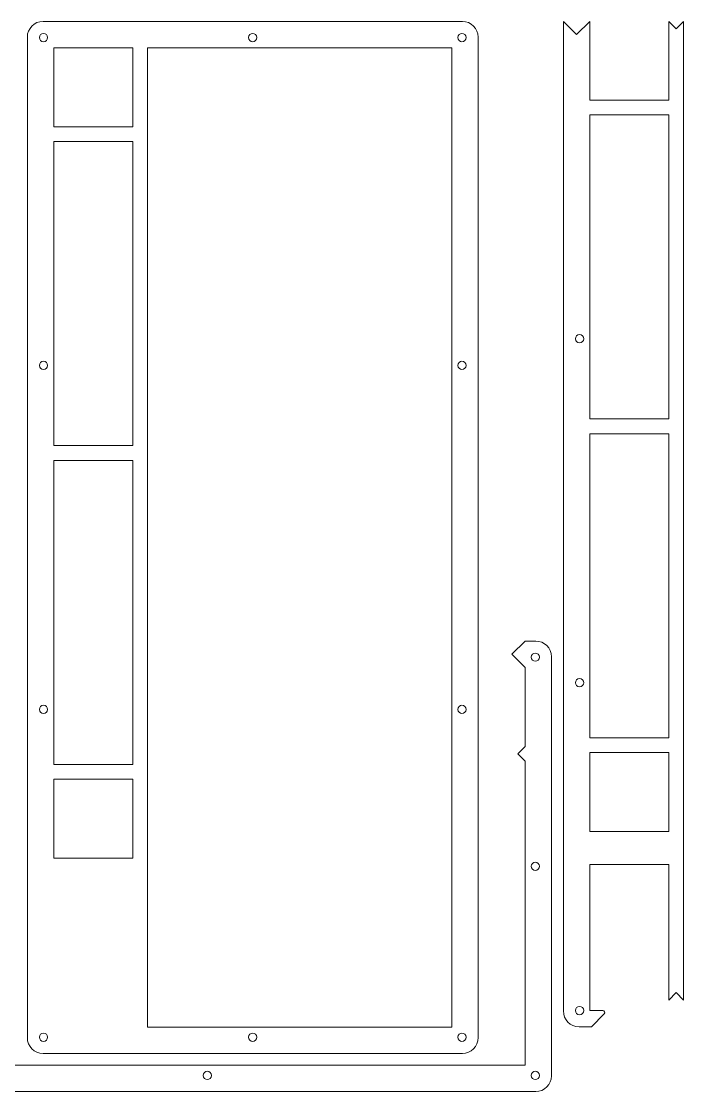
# Model space of a CAD drawing. Header units: millimetres. Extents: x -115 to 298, y -278 to -6.
# Drawn here: x 130 to 298, y -278.2 to -6.5 of the extents above; entities that cross this region are included whole.
import ezdxf

# ---------------------------------------------------------------- set-up
doc = ezdxf.new("R2010")
doc.units = ezdxf.units.MM
doc.header["$MEASUREMENT"] = 0
doc.layers.add('cut', color=7, linetype='Continuous', lineweight=0)

msp = doc.modelspace()

# ---------------------------------------------------------------- linework, layer by layer
at = {"layer": 'cut', "color": 18, "lineweight": 9, "true_color": 0x000000}
for points, knots in [([(241.87, -6.5), (241.87, -6.5), (135.46, -6.5), (135.46, -6.5), (133.25, -6.5), (131.46, -8.29), (131.46, -10.5), (131.46, -10.5), (131.46, -264.55), (131.46, -264.55), (131.46, -266.76), (133.25, -268.55), (135.46, -268.55), (135.46, -268.55), (241.87, -268.55), (241.87, -268.55), (244.08, -268.55), (245.87, -266.76), (245.87, -264.55), (245.87, -264.55), (245.87, -10.5), (245.87, -10.5), (245.87, -8.29), (244.08, -6.5), (241.87, -6.5)], [0, 0, 0, 0, 1, 1, 1, 2, 2, 2, 3, 3, 3, 4, 4, 4, 5, 5, 5, 6, 6, 6, 7, 7, 7, 8, 8, 8, 8]), ([(296.14, -8.38), (296.14, -8.38), (294.25, -6.5), (294.25, -6.5), (294.25, -6.5), (294.25, -26.47), (294.25, -26.47), (294.25, -26.47), (274.2, -26.47), (274.2, -26.47), (274.2, -26.47), (274.2, -6.5), (274.2, -6.5), (274.2, -6.5), (270.85, -9.85), (270.85, -9.85), (270.85, -9.85), (267.5, -6.5), (267.5, -6.5), (267.5, -6.5), (267.5, -257.77), (267.5, -257.77), (267.5, -259.98), (269.29, -261.77), (271.5, -261.77), (271.5, -261.77), (274.63, -261.77), (274.63, -261.77), (274.63, -261.77), (277.88, -258.53), (277.88, -258.53), (278.19, -258.21), (277.97, -257.68), (277.52, -257.68), (277.52, -257.68), (274.2, -257.68), (274.2, -257.68), (274.2, -257.68), (274.2, -220.57), (274.2, -220.57), (274.2, -220.57), (294.25, -220.57), (294.25, -220.57), (294.25, -220.57), (294.25, -255), (294.25, -255), (294.25, -255), (296.14, -253.12), (296.14, -253.12), (296.14, -253.12), (298.02, -255), (298.02, -255), (298.02, -255), (298.02, -6.5), (298.02, -6.5), (298.02, -6.5), (296.14, -8.38), (296.14, -8.38)], [0, 0, 0, 0, 1, 1, 1, 2, 2, 2, 3, 3, 3, 4, 4, 4, 5, 5, 5, 6, 6, 6, 7, 7, 7, 8, 8, 8, 9, 9, 9, 10, 10, 10, 11, 11, 11, 12, 12, 12, 13, 13, 13, 14, 14, 14, 15, 15, 15, 16, 16, 16, 17, 17, 17, 18, 18, 18, 19, 19, 19, 19]), ([(135.56, -11.65), (134.98, -11.65), (134.51, -11.18), (134.51, -10.6), (134.51, -10.02), (134.98, -9.55), (135.56, -9.55), (136.14, -9.55), (136.61, -10.02), (136.61, -10.6), (136.61, -11.18), (136.14, -11.65), (135.56, -11.65)], [0, 0, 0, 0, 1, 1, 1, 2, 2, 2, 3, 3, 3, 4, 4, 4, 4]), ([(188.66, -9.55), (189.24, -9.55), (189.71, -10.02), (189.71, -10.6), (189.71, -11.18), (189.24, -11.65), (188.66, -11.65), (188.08, -11.65), (187.61, -11.18), (187.61, -10.6), (187.61, -10.02), (188.08, -9.55), (188.66, -9.55)], [0, 0, 0, 0, 1, 1, 1, 2, 2, 2, 3, 3, 3, 4, 4, 4, 4]), ([(241.77, -11.65), (241.19, -11.65), (240.72, -11.18), (240.72, -10.6), (240.72, -10.02), (241.19, -9.55), (241.77, -9.55), (242.35, -9.55), (242.82, -10.02), (242.82, -10.6), (242.82, -11.18), (242.35, -11.65), (241.77, -11.65)], [0, 0, 0, 0, 1, 1, 1, 2, 2, 2, 3, 3, 3, 4, 4, 4, 4]), ([(158.21, -33.25), (158.21, -33.25), (138.16, -33.25), (138.16, -33.25), (138.16, -33.25), (138.16, -13.2), (138.16, -13.2), (138.16, -13.2), (158.21, -13.2), (158.21, -13.2), (158.21, -13.2), (158.21, -33.25), (158.21, -33.25)], [0, 0, 0, 0, 1, 1, 1, 2, 2, 2, 3, 3, 3, 4, 4, 4, 4]), ([(239.17, -261.85), (239.17, -261.85), (161.97, -261.85), (161.97, -261.85), (161.97, -261.85), (161.97, -13.2), (161.97, -13.2), (161.97, -13.2), (239.17, -13.2), (239.17, -13.2), (239.17, -13.2), (239.17, -261.85), (239.17, -261.85)], [0, 0, 0, 0, 1, 1, 1, 2, 2, 2, 3, 3, 3, 4, 4, 4, 4]), ([(294.25, -107.44), (294.25, -107.44), (274.2, -107.44), (274.2, -107.44), (274.2, -107.44), (274.2, -30.24), (274.2, -30.24), (274.2, -30.24), (294.25, -30.24), (294.25, -30.24), (294.25, -30.24), (294.25, -107.44), (294.25, -107.44)], [0, 0, 0, 0, 1, 1, 1, 2, 2, 2, 3, 3, 3, 4, 4, 4, 4]), ([(158.21, -114.21), (158.21, -114.21), (138.16, -114.21), (138.16, -114.21), (138.16, -114.21), (138.16, -37.01), (138.16, -37.01), (138.16, -37.01), (158.21, -37.01), (158.21, -37.01), (158.21, -37.01), (158.21, -114.21), (158.21, -114.21)], [0, 0, 0, 0, 1, 1, 1, 2, 2, 2, 3, 3, 3, 4, 4, 4, 4]), ([(271.61, -88.13), (271.03, -88.13), (270.56, -87.65), (270.56, -87.08), (270.56, -86.5), (271.03, -86.03), (271.61, -86.03), (272.19, -86.03), (272.66, -86.5), (272.66, -87.08), (272.66, -87.65), (272.19, -88.13), (271.61, -88.13)], [0, 0, 0, 0, 1, 1, 1, 2, 2, 2, 3, 3, 3, 4, 4, 4, 4]), ([(135.56, -94.9), (134.98, -94.9), (134.51, -94.43), (134.51, -93.85), (134.51, -93.27), (134.98, -92.8), (135.56, -92.8), (136.14, -92.8), (136.61, -93.27), (136.61, -93.85), (136.61, -94.43), (136.14, -94.9), (135.56, -94.9)], [0, 0, 0, 0, 1, 1, 1, 2, 2, 2, 3, 3, 3, 4, 4, 4, 4]), ([(241.77, -94.9), (241.19, -94.9), (240.72, -94.43), (240.72, -93.85), (240.72, -93.27), (241.19, -92.8), (241.77, -92.8), (242.35, -92.8), (242.82, -93.27), (242.82, -93.85), (242.82, -94.43), (242.35, -94.9), (241.77, -94.9)], [0, 0, 0, 0, 1, 1, 1, 2, 2, 2, 3, 3, 3, 4, 4, 4, 4]), ([(294.25, -188.4), (294.25, -188.4), (274.2, -188.4), (274.2, -188.4), (274.2, -188.4), (274.2, -111.2), (274.2, -111.2), (274.2, -111.2), (294.25, -111.2), (294.25, -111.2), (294.25, -111.2), (294.25, -188.4), (294.25, -188.4)], [0, 0, 0, 0, 1, 1, 1, 2, 2, 2, 3, 3, 3, 4, 4, 4, 4]), ([(158.21, -195.17), (158.21, -195.17), (138.16, -195.17), (138.16, -195.17), (138.16, -195.17), (138.16, -117.98), (138.16, -117.98), (138.16, -117.98), (158.21, -117.98), (158.21, -117.98), (158.21, -117.98), (158.21, -195.17), (158.21, -195.17)], [0, 0, 0, 0, 1, 1, 1, 2, 2, 2, 3, 3, 3, 4, 4, 4, 4]), ([(260.5, -163.84), (260.5, -163.84), (257.81, -163.84), (257.81, -163.84), (257.81, -163.84), (257.81, -163.84), (257.81, -163.84), (257.81, -163.84), (254.46, -167.19), (254.46, -167.19), (254.46, -167.19), (257.81, -170.54), (257.81, -170.54), (257.81, -170.54), (257.81, -190.59), (257.81, -190.59), (257.81, -190.59), (257.81, -190.59), (257.81, -190.59), (257.81, -190.59), (255.92, -192.47), (255.92, -192.47), (255.92, -192.47), (257.81, -194.35), (257.81, -194.35), (257.81, -194.35), (257.81, -199.13), (257.81, -199.13), (257.81, -199.13), (257.81, -271.55), (257.81, -271.55), (257.81, -271.55), (9.15, -271.55), (9.15, -271.55), (9.15, -271.55), (9.15, -194.35), (9.15, -194.35), (9.15, -194.35), (9.15, -194.35), (9.15, -194.35), (9.15, -194.35), (9.15, -194.35), (9.15, -194.35), (9.15, -194.35), (11.03, -192.47), (11.03, -192.47), (11.03, -192.47), (9.15, -190.59), (9.15, -190.59), (9.15, -190.59), (9.15, -190.59), (9.15, -190.59), (9.15, -190.59), (6.56, -190.59), (6.56, -190.59), (6.56, -190.59), (6.56, -187.27), (6.56, -187.27), (6.56, -186.82), (6.02, -186.6), (5.7, -186.92), (5.7, -186.92), (2.46, -190.16), (2.46, -190.16), (2.46, -190.16), (2.46, -274.25), (2.46, -274.25), (2.46, -276.46), (4.25, -278.25), (6.46, -278.25), (6.46, -278.25), (260.5, -278.25), (260.5, -278.25), (262.71, -278.25), (264.51, -276.46), (264.51, -274.25), (264.51, -274.25), (264.51, -167.84), (264.51, -167.84), (264.51, -165.63), (262.71, -163.84), (260.5, -163.84)], [0, 0, 0, 0, 1, 1, 1, 2, 2, 2, 3, 3, 3, 4, 4, 4, 5, 5, 5, 6, 6, 6, 7, 7, 7, 8, 8, 8, 9, 9, 9, 10, 10, 10, 11, 11, 11, 12, 12, 12, 13, 13, 13, 14, 14, 14, 15, 15, 15, 16, 16, 16, 17, 17, 17, 18, 18, 18, 19, 19, 19, 20, 20, 20, 21, 21, 21, 22, 22, 22, 23, 23, 23, 24, 24, 24, 25, 25, 25, 26, 26, 26, 27, 27, 27, 27]), ([(260.4, -168.99), (259.83, -168.99), (259.35, -168.52), (259.35, -167.94), (259.35, -167.36), (259.83, -166.89), (260.4, -166.89), (260.98, -166.89), (261.45, -167.36), (261.45, -167.94), (261.45, -168.52), (260.98, -168.99), (260.4, -168.99)], [0, 0, 0, 0, 1, 1, 1, 2, 2, 2, 3, 3, 3, 4, 4, 4, 4]), ([(271.61, -175.48), (271.03, -175.48), (270.56, -175), (270.56, -174.43), (270.56, -173.85), (271.03, -173.38), (271.61, -173.38), (272.19, -173.38), (272.66, -173.85), (272.66, -174.43), (272.66, -175), (272.19, -175.48), (271.61, -175.48)], [0, 0, 0, 0, 1, 1, 1, 2, 2, 2, 3, 3, 3, 4, 4, 4, 4]), ([(135.56, -182.25), (134.98, -182.25), (134.51, -181.78), (134.51, -181.2), (134.51, -180.62), (134.98, -180.15), (135.56, -180.15), (136.14, -180.15), (136.61, -180.62), (136.61, -181.2), (136.61, -181.78), (136.14, -182.25), (135.56, -182.25)], [0, 0, 0, 0, 1, 1, 1, 2, 2, 2, 3, 3, 3, 4, 4, 4, 4]), ([(241.77, -182.25), (241.19, -182.25), (240.72, -181.78), (240.72, -181.2), (240.72, -180.62), (241.19, -180.15), (241.77, -180.15), (242.35, -180.15), (242.82, -180.62), (242.82, -181.2), (242.82, -181.78), (242.35, -182.25), (241.77, -182.25)], [0, 0, 0, 0, 1, 1, 1, 2, 2, 2, 3, 3, 3, 4, 4, 4, 4]), ([(294.25, -212.21), (294.25, -212.21), (274.2, -212.21), (274.2, -212.21), (274.2, -212.21), (274.2, -192.16), (274.2, -192.16), (274.2, -192.16), (294.25, -192.16), (294.25, -192.16), (294.25, -192.16), (294.25, -212.21), (294.25, -212.21)], [0, 0, 0, 0, 1, 1, 1, 2, 2, 2, 3, 3, 3, 4, 4, 4, 4]), ([(158.21, -218.99), (158.21, -218.99), (138.16, -218.99), (138.16, -218.99), (138.16, -218.99), (138.16, -198.94), (138.16, -198.94), (138.16, -198.94), (158.21, -198.94), (158.21, -198.94), (158.21, -198.94), (158.21, -218.99), (158.21, -218.99)], [0, 0, 0, 0, 1, 1, 1, 2, 2, 2, 3, 3, 3, 4, 4, 4, 4]), ([(260.4, -222.09), (259.83, -222.09), (259.35, -221.62), (259.35, -221.04), (259.35, -220.46), (259.83, -219.99), (260.4, -219.99), (260.98, -219.99), (261.45, -220.46), (261.45, -221.04), (261.45, -221.62), (260.98, -222.09), (260.4, -222.09)], [0, 0, 0, 0, 1, 1, 1, 2, 2, 2, 3, 3, 3, 4, 4, 4, 4]), ([(271.61, -258.73), (271.03, -258.73), (270.56, -258.25), (270.56, -257.68), (270.56, -257.1), (271.03, -256.63), (271.61, -256.63), (272.19, -256.63), (272.66, -257.1), (272.66, -257.68), (272.66, -258.25), (272.19, -258.73), (271.61, -258.73)], [0, 0, 0, 0, 1, 1, 1, 2, 2, 2, 3, 3, 3, 4, 4, 4, 4]), ([(135.56, -265.5), (134.98, -265.5), (134.51, -265.03), (134.51, -264.45), (134.51, -263.87), (134.98, -263.4), (135.56, -263.4), (136.14, -263.4), (136.61, -263.87), (136.61, -264.45), (136.61, -265.03), (136.14, -265.5), (135.56, -265.5)], [0, 0, 0, 0, 1, 1, 1, 2, 2, 2, 3, 3, 3, 4, 4, 4, 4]), ([(188.66, -265.5), (188.08, -265.5), (187.61, -265.03), (187.61, -264.45), (187.61, -263.87), (188.08, -263.4), (188.66, -263.4), (189.24, -263.4), (189.71, -263.87), (189.71, -264.45), (189.71, -265.03), (189.24, -265.5), (188.66, -265.5)], [0, 0, 0, 0, 1, 1, 1, 2, 2, 2, 3, 3, 3, 4, 4, 4, 4]), ([(241.77, -265.5), (241.19, -265.5), (240.72, -265.03), (240.72, -264.45), (240.72, -263.87), (241.19, -263.4), (241.77, -263.4), (242.35, -263.4), (242.82, -263.87), (242.82, -264.45), (242.82, -265.03), (242.35, -265.5), (241.77, -265.5)], [0, 0, 0, 0, 1, 1, 1, 2, 2, 2, 3, 3, 3, 4, 4, 4, 4]), ([(177.15, -275.2), (176.58, -275.2), (176.1, -274.73), (176.1, -274.15), (176.1, -273.57), (176.58, -273.1), (177.15, -273.1), (177.73, -273.1), (178.2, -273.57), (178.2, -274.15), (178.2, -274.73), (177.73, -275.2), (177.15, -275.2)], [0, 0, 0, 0, 1, 1, 1, 2, 2, 2, 3, 3, 3, 4, 4, 4, 4]), ([(260.4, -275.2), (259.83, -275.2), (259.35, -274.73), (259.35, -274.15), (259.35, -273.57), (259.83, -273.1), (260.4, -273.1), (260.98, -273.1), (261.45, -273.57), (261.45, -274.15), (261.45, -274.73), (260.98, -275.2), (260.4, -275.2)], [0, 0, 0, 0, 1, 1, 1, 2, 2, 2, 3, 3, 3, 4, 4, 4, 4])]:
    msp.add_open_spline(points, degree=3, knots=knots, dxfattribs=at)

doc.saveas('drawing.dxf')
